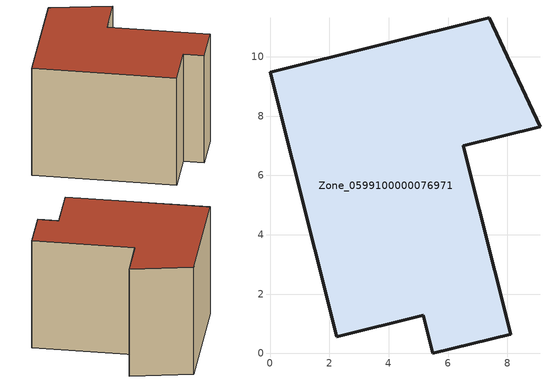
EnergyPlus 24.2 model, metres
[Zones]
Zone_0599100000076971
 floor ground (C_G): 7.39,11.32 9.1,7.64 6.52,7 8.11,0.65 5.48,0 5.16,1.29 2.24,0.56 0,9.48 z0
 wall outside (C_F): 9.1,7.64 7.39,11.32 0,9.48 2.24,0.56 5.16,1.29 5.48,0 8.11,0.65 6.52,7 9.1,7.64 z0:7.76
 roof outside (C_R): 7.39,11.32 0,9.48 2.24,0.56 5.16,1.29 5.48,0 8.11,0.65 6.52,7 9.1,7.64 z7.76
[BUILDING]
Pand.0599100000076971: North Axis=0; Terrain=City; Loads Convergence Tolerance Value=0.04; Temperature Convergence Tolerance Value=0.4; Solar Distribution=FullExterior; Maximum Number of Warmup Days=25; Minimum Number of Warmup Days=1
[Site:Location]
Rotterdam.The.Hague.AP_ZH_NLD Design_Conditions: Latitude=51.96; Longitude=4.45; Time Zone=1; Elevation=-4.5
[SITE:GROUNDTEMPERATURE:BUILDINGSURFACE]
18, 18, 18, 18, 18, 18, 18, 18, 18, 18, 18, 18
[MATERIAL] Thermal Absorptance=0.9; Solar Absorptance=0.7; Visible Absorptance=0.7
Name | Roughness | Thickness | Conductivity | Density | Specific Heat
G.TI.1975-1991 | MediumSmooth | 0.15 | 0.288461 | 540 | 1210
F.TI.1975-1991 | Rough | 0.3 | 0.230769 | 1920 | 840
R.TI.1975-1991 | MediumRough | 0.2 | 0.153846 | 1500 | 1000
[CONSTRUCTION]
C_G: G.TI.1975-1991
C_F: F.TI.1975-1991
C_R: R.TI.1975-1991
[ZONE]
Zone_0599100000076971: Type=1; Multiplier=1; Ceiling Height=Autocalculate; Volume=Autocalculate; Floor Area=autocalculate; Part of Total Floor Area=Yes
[ZONEINFILTRATION:DESIGNFLOWRATE]
Infil_Zone_0599100000076971: Zone or ZoneList or Space or SpaceList=Zone_0599100000076971; Schedule=AlwaysOn; Design Flow Rate Calculation Method=Flow/Area; Flow Rate per Floor Area=0.003; Constant Term Coefficient=1; Temperature Term Coefficient=0; Velocity Term Coefficient=0; Velocity Squared Term Coefficient=0
[HVACTEMPLATE:ZONE:IDEALLOADSAIRSYSTEM]
Zone_0599100000076971: Maximum Heating Supply Air Temperature=50; Minimum Cooling Supply Air Temperature=13; Maximum Heating Supply Air Humidity Ratio=0.0156; Minimum Cooling Supply Air Humidity Ratio=0.0077; Heating Limit=NoLimit; Cooling Limit=NoLimit; Dehumidification Control Type=ConstantSensibleHeatRatio; Cooling Sensible Heat Ratio=0.7; Dehumidification Setpoint=60; Humidification Control Type=None; Humidification Setpoint=30; Outdoor Air Method=None; Outdoor Air Flow Rate per Person=0.00944; Outdoor Air Flow Rate per Zone Floor Area=0; Outdoor Air Flow Rate per Zone=0; Demand Controlled Ventilation Type=None; Outdoor Air Economizer Type=NoEconomizer; Heat Recovery Type=None; Sensible Heat Recovery Effectiveness=0.7; Latent Heat Recovery Effectiveness=0.65
[ZONECONTROL:THERMOSTAT]
ThermostatControl_Zone_0599100000076971: Zone or ZoneList=Zone_0599100000076971; Control Type Schedule=DualSetpointControlType; Control 1=Thermostat_Zone_0599100000076971; Temperature Difference Between Cutout And Setpoint=0
[THERMOSTATSETPOINT:DUALSETPOINT]
Thermostat_Zone_0599100000076971: Heating Setpoint Temperature Schedule=HeatingSetpoint_Zone_0599100000076971; Cooling Setpoint Temperature Schedule=CoolingSetpoint_Zone_0599100000076971
[SCHEDULE:COMPACT]
HeatingSetpoint_Zone_0599100000076971: Through: 12/31, For: AllDays, Until: 24:00, 21
CoolingSetpoint_Zone_0599100000076971: Through: 12/31, For: AllDays, Until: 24:00, 24
DualSetpointControlType: Through: 12/31, For: AllDays, Until: 24:00, 4
AlwaysOn: Through: 12/31, For: AllDays, Until: 24:00, 1
